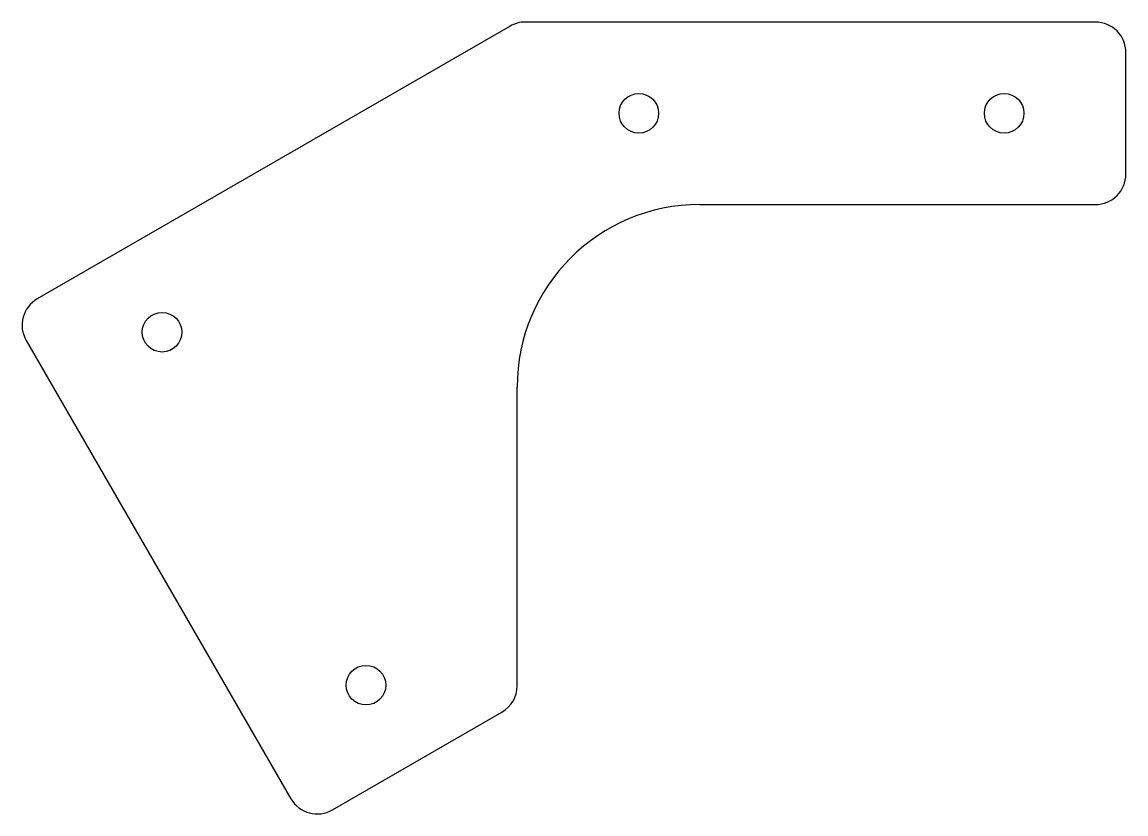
# Model space of a CAD drawing. Extents: x -81 to 100, y -18 to 112.
import ezdxf

# ---------------------------------------------------------------- set-up
doc = ezdxf.new("R2010")
doc.units = 0
doc.layers.add('CUT', color=7, linetype='CONTINUOUS')

msp = doc.modelspace()

# ---------------------------------------------------------------- linework, layer by layer
at = {"layer": 'CUT'}
for p, q in [((-1.16, 111.33), (-78.81, 66.5)), ((95, 112), (1.34, 112)), ((100, 87), (100, 107)), ((30, 82), (95, 82)), ((-80.64, 59.67), (-37.14, -15.67)), ((0, 2.89), (0, 52)), ((-30.31, -17.5), (-2.5, -1.44))]:
    msp.add_line(p, q, dxfattribs=at)
for centre in [(20, 97), (80, 97), (-58.32, 61.01), (-24.82, 2.99)]:
    msp.add_circle(centre, 3.25, dxfattribs=at)
for centre, radius, start, end in [((1.34, 107), 5, 90, 120), ((95, 107), 5, 0, 90), ((95, 87), 5, 270, 0), ((30, 52), 30, 90, 180), ((-76.31, 62.17), 5, 120, 210), ((-5, 2.89), 5, 300, 0), ((-32.81, -13.17), 5, 210, 300)]:
    msp.add_arc(centre, radius, start, end, dxfattribs=at)

doc.saveas('drawing.dxf')
